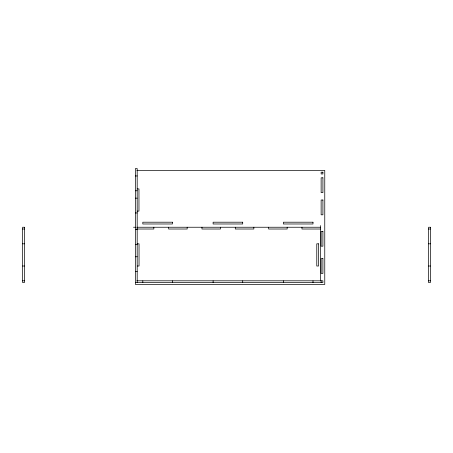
<?xml version="1.0" encoding="UTF-8"?>
<svg xmlns="http://www.w3.org/2000/svg" width="453" height="453" viewBox="0 0 453 453"><rect width="100%" height="100%" fill="white"/><g stroke="black" fill="none" stroke-linecap="round" stroke-linejoin="round"><path stroke-width="0.68" d="M136.829 170.413L324.761 170.413L324.761 284.439L135.413 284.439L135.413 168.561L137.191 168.561L137.191 282.587M135.413 175.962L137.191 175.962M137.191 188.912L138.969 188.912L138.969 211.109L137.191 211.109M135.413 190.764L137.191 190.764M135.413 198.159L137.191 198.159M135.413 212.961L137.191 212.961M133.482 227.242L135.413 227.242M136.778 227.242L320.396 227.242M22.65 229.014L24.428 229.014M136.778 229.014L153.839 229.014L153.839 227.242M320.396 229.014L301.97 229.014L301.97 227.242M428.572 229.014L430.35 229.014M135.413 229.535L137.191 229.535M22.65 243.816L24.428 243.816M137.265 243.816L139.043 243.816L139.043 266.013L137.265 266.013M428.572 243.816L430.35 243.816M135.413 244.331L137.191 244.331M135.413 256.76L137.191 256.76M22.65 266.013L24.428 266.013M428.572 266.013L430.35 266.013M135.413 271.562L137.191 271.562M22.65 280.809L24.428 280.809M136.761 280.809L322.91 280.809L322.91 282.587L135.413 282.587M428.572 280.809L430.35 280.809M321.137 280.809L321.137 282.587M320.396 225.577L320.396 280.809M312.995 280.809L312.995 282.587M287.174 227.242L287.174 229.014L268.64 229.014L268.64 227.242M283.402 280.809L283.402 282.587M253.839 227.242L253.839 229.014L235.305 229.014L235.305 227.242M242.706 280.809L242.706 282.587M220.509 227.242L220.509 229.014L201.97 229.014L201.97 227.242M213.108 280.809L213.108 282.587M187.174 227.242L187.174 229.014L168.635 229.014L168.635 227.242M172.412 280.809L172.412 282.587M142.814 280.809L142.814 282.587M322.91 172.191L321.137 172.191L321.137 173.963L322.91 173.963L322.91 172.191M322.91 177.814L321.137 177.814L321.137 192.61L322.91 192.61L322.91 177.814M322.91 200.011L321.137 200.011L321.137 214.807L322.91 214.807L322.91 200.011M172.412 222.208L142.814 222.208L142.814 223.986L172.412 223.986L172.412 222.208M242.706 222.208L213.108 222.208L213.108 223.986L242.706 223.986L242.706 222.208M312.995 222.208L283.402 222.208L283.402 223.986L312.995 223.986L312.995 222.208M24.428 227.242L22.65 227.242L22.65 282.587L24.428 282.587L24.428 227.242M430.35 227.242L428.572 227.242L428.572 282.587L430.35 282.587L430.35 227.242M322.91 231.381L321.137 231.381L321.137 246.183L322.91 246.183L322.91 231.381M318.55 243.816L316.772 243.816L316.772 266.013L318.55 266.013L318.55 243.816M322.91 258.612L321.137 258.612L321.137 273.414L322.91 273.414L322.91 258.612"/></g></svg>
